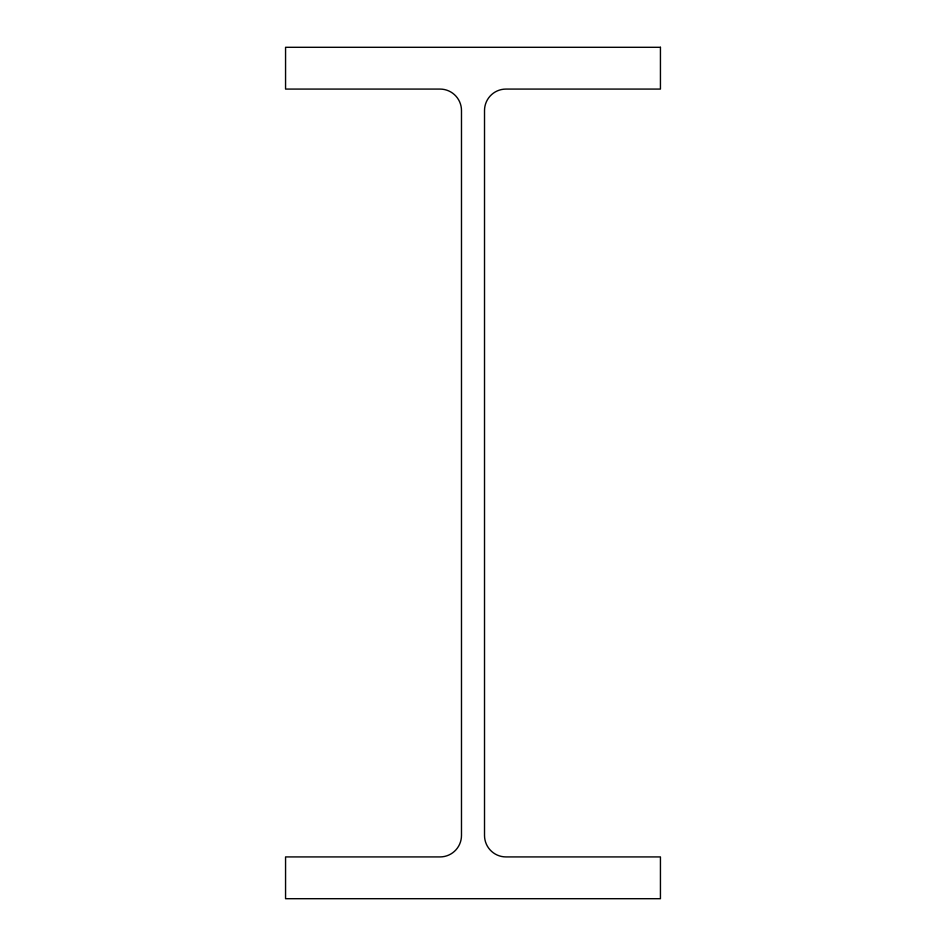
<?xml version="1.0" encoding="UTF-8"?>
<svg xmlns="http://www.w3.org/2000/svg" width="946" height="946" viewBox="0 0 946 946"><rect width="100%" height="100%" fill="white"/><g stroke="black" fill="none" stroke-linecap="round" stroke-linejoin="round"><path stroke-width="1.42" d="M660.438 47.3L285.562 47.3L285.562 89.078L440.032 89.078A21.451 21.451 0 0 1 461.482 110.528L461.482 835.472A21.451 21.451 0 0 1 440.032 856.922L285.562 856.922L285.562 898.7L660.438 898.7L660.438 856.922L505.968 856.922A21.451 21.451 0 0 1 484.518 835.472L484.518 110.528A21.451 21.451 0 0 1 505.968 89.078L660.438 89.078L660.438 47.3"/></g></svg>
